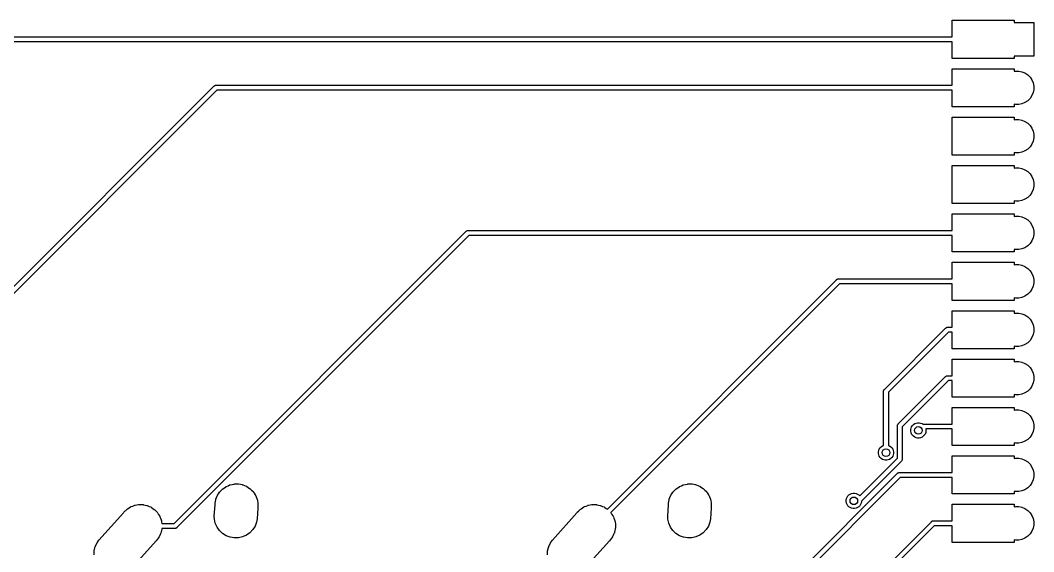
# Model space of a CAD drawing. Extents: x -26.1 to -7.5, y -7.6 to -2.2.
# Drawn here: x -23.942 to -21.846, y -3.366 to -2.268 of the extents above; entities that cross this region are included whole.
import ezdxf

# ---------------------------------------------------------------- set-up
doc = ezdxf.new("R2010")
doc.units = 0
doc.header["$MEASUREMENT"] = 0
doc.layers.add('BLACK', color=7, linetype='CONTINUOUS')

msp = doc.modelspace()

# ---------------------------------------------------------------- linework, layer by layer
at = {"layer": 'BLACK', "linetype": 'CONTINUOUS'}
for p, q in [((-22.015, -2.302), (-22.015, -2.26763)), ((-22.015, -2.26763), (-21.887, -2.26763)), ((-21.887, -2.26763), (-21.887, -2.2725)), ((-21.887, -2.2725), (-21.8465, -2.2725)), ((-21.8465, -2.2725), (-21.8465, -2.3415)), ((-24.1877, -2.302), (-22.015, -2.302)), ((-22.015, -2.312), (-24.1858, -2.312)), ((-22.015, -2.34637), (-22.015, -2.312)), ((-21.887, -2.34637), (-22.015, -2.34637)), ((-21.8465, -2.3415), (-21.887, -2.3415)), ((-21.887, -2.3415), (-21.887, -2.34637)), ((-22.015, -2.402), (-22.015, -2.36763)), ((-22.015, -2.36763), (-21.887, -2.36763)), ((-21.887, -2.36763), (-21.887, -2.37302)), ((-21.887, -2.37302), (-21.8844, -2.3725)), ((-21.8844, -2.3725), (-21.8776, -2.3725)), ((-21.8776, -2.3725), (-21.8709, -2.37383)), ((-21.8709, -2.37383), (-21.8647, -2.37643)), ((-21.8647, -2.37643), (-21.859, -2.3802)), ((-21.859, -2.3802), (-21.8542, -2.38501)), ((-21.8542, -2.38501), (-21.8504, -2.39066)), ((-24.4157, -3.27776), (-23.5416, -2.40364)), ((-23.5416, -2.40364), (-23.5415, -2.40345)), ((-23.5415, -2.40345), (-23.5407, -2.40282)), ((-23.5407, -2.40282), (-23.5398, -2.40236)), ((-23.5398, -2.40236), (-23.5389, -2.40207)), ((-23.5389, -2.40207), (-23.5382, -2.402)), ((-23.5382, -2.402), (-23.5379, -2.40198)), ((-23.5379, -2.40198), (-23.5377, -2.402)), ((-23.5377, -2.402), (-22.015, -2.402)), ((-21.8504, -2.39066), (-21.8478, -2.39694)), ((-21.8478, -2.39694), (-21.8465, -2.4036)), ((-21.8465, -2.4036), (-21.8465, -2.4104)), ((-23.5358, -2.412), (-24.4087, -3.28483)), ((-22.015, -2.412), (-23.5358, -2.412)), ((-22.015, -2.44637), (-22.015, -2.412)), ((-21.8542, -2.42899), (-21.859, -2.4338)), ((-21.8504, -2.42334), (-21.8542, -2.42899)), ((-21.8478, -2.41706), (-21.8504, -2.42334)), ((-21.8465, -2.4104), (-21.8478, -2.41706)), ((-21.887, -2.44637), (-22.015, -2.44637)), ((-21.8844, -2.4415), (-21.887, -2.44098)), ((-21.887, -2.44098), (-21.887, -2.44637)), ((-21.8776, -2.4415), (-21.8844, -2.4415)), ((-21.8709, -2.44017), (-21.8776, -2.4415)), ((-21.8647, -2.43757), (-21.8709, -2.44017)), ((-21.859, -2.4338), (-21.8647, -2.43757)), ((-22.015, -2.54637), (-22.015, -2.46763)), ((-22.015, -2.46763), (-21.887, -2.46763)), ((-21.887, -2.46763), (-21.887, -2.47302)), ((-21.887, -2.47302), (-21.8844, -2.4725)), ((-21.8844, -2.4725), (-21.8776, -2.4725)), ((-21.8776, -2.4725), (-21.8709, -2.47383)), ((-21.8709, -2.47383), (-21.8647, -2.47643)), ((-21.8647, -2.47643), (-21.859, -2.4802)), ((-21.859, -2.4802), (-21.8542, -2.48501)), ((-21.8542, -2.48501), (-21.8504, -2.49066)), ((-21.8504, -2.49066), (-21.8478, -2.49694)), ((-21.8478, -2.49694), (-21.8465, -2.5036)), ((-21.8465, -2.5104), (-21.8478, -2.51706)), ((-21.8465, -2.5036), (-21.8465, -2.5104)), ((-21.859, -2.5338), (-21.8647, -2.53757)), ((-21.8542, -2.52899), (-21.859, -2.5338)), ((-21.8504, -2.52334), (-21.8542, -2.52899)), ((-21.8478, -2.51706), (-21.8504, -2.52334)), ((-21.887, -2.54637), (-22.015, -2.54637)), ((-21.8844, -2.5415), (-21.887, -2.54098)), ((-21.887, -2.54098), (-21.887, -2.54637)), ((-21.8776, -2.5415), (-21.8844, -2.5415)), ((-21.8709, -2.54017), (-21.8776, -2.5415)), ((-21.8647, -2.53757), (-21.8709, -2.54017)), ((-22.015, -2.64637), (-22.015, -2.56763)), ((-22.015, -2.56763), (-21.887, -2.56763)), ((-21.887, -2.56763), (-21.887, -2.57302)), ((-21.887, -2.57302), (-21.8844, -2.5725)), ((-21.8844, -2.5725), (-21.8776, -2.5725)), ((-21.8776, -2.5725), (-21.8709, -2.57383)), ((-21.8709, -2.57383), (-21.8647, -2.57643)), ((-21.8647, -2.57643), (-21.859, -2.5802)), ((-21.859, -2.5802), (-21.8542, -2.58501)), ((-21.8542, -2.58501), (-21.8504, -2.59066)), ((-21.8504, -2.59066), (-21.8478, -2.59694)), ((-21.8478, -2.59694), (-21.8465, -2.6036)), ((-21.8478, -2.61706), (-21.8504, -2.62334)), ((-21.8465, -2.6104), (-21.8478, -2.61706)), ((-21.8465, -2.6036), (-21.8465, -2.6104)), ((-21.8709, -2.64017), (-21.8776, -2.6415)), ((-21.8647, -2.63757), (-21.8709, -2.64017)), ((-21.859, -2.6338), (-21.8647, -2.63757)), ((-21.8542, -2.62899), (-21.859, -2.6338)), ((-21.8504, -2.62334), (-21.8542, -2.62899)), ((-21.887, -2.64637), (-22.015, -2.64637)), ((-21.8844, -2.6415), (-21.887, -2.64098)), ((-21.887, -2.64098), (-21.887, -2.64637)), ((-21.8776, -2.6415), (-21.8844, -2.6415)), ((-22.015, -2.702), (-22.015, -2.66763)), ((-22.015, -2.66763), (-21.887, -2.66763)), ((-21.887, -2.66763), (-21.887, -2.67302)), ((-21.887, -2.67302), (-21.8844, -2.6725)), ((-21.8844, -2.6725), (-21.8776, -2.6725)), ((-21.8776, -2.6725), (-21.8709, -2.67383)), ((-21.8709, -2.67383), (-21.8647, -2.67643)), ((-21.8647, -2.67643), (-21.859, -2.6802)), ((-21.859, -2.6802), (-21.8542, -2.68501)), ((-23.0202, -2.70345), (-23.0194, -2.70282)), ((-23.0194, -2.70282), (-23.0185, -2.70236)), ((-23.0185, -2.70236), (-23.0176, -2.70207)), ((-23.0176, -2.70207), (-23.0169, -2.702)), ((-23.0169, -2.702), (-23.0166, -2.70198)), ((-23.0169, -2.702), (-23.0169, -2.702)), ((-23.0166, -2.70198), (-23.0164, -2.702)), ((-23.0164, -2.702), (-22.015, -2.702)), ((-21.8542, -2.68501), (-21.8504, -2.69066)), ((-21.8504, -2.69066), (-21.8478, -2.69694)), ((-21.8478, -2.69694), (-21.8465, -2.7036)), ((-23.6242, -3.30752), (-23.0203, -2.70364)), ((-23.0145, -2.712), (-23.6184, -3.31588)), ((-23.0203, -2.70364), (-23.0202, -2.70345)), ((-22.015, -2.712), (-23.0145, -2.712)), ((-22.015, -2.74637), (-22.015, -2.712)), ((-21.8504, -2.72334), (-21.8542, -2.72899)), ((-21.8478, -2.71706), (-21.8504, -2.72334)), ((-21.8465, -2.7104), (-21.8478, -2.71706)), ((-21.8465, -2.7036), (-21.8465, -2.7104)), ((-21.8844, -2.7415), (-21.887, -2.74098)), ((-21.887, -2.74098), (-21.887, -2.74637)), ((-21.8776, -2.7415), (-21.8844, -2.7415)), ((-21.8709, -2.74017), (-21.8776, -2.7415)), ((-21.8647, -2.73757), (-21.8709, -2.74017)), ((-21.859, -2.7338), (-21.8647, -2.73757)), ((-21.8542, -2.72899), (-21.859, -2.7338)), ((-21.887, -2.74637), (-22.015, -2.74637)), ((-22.015, -2.802), (-22.015, -2.76763)), ((-22.015, -2.76763), (-21.887, -2.76763)), ((-21.887, -2.76763), (-21.887, -2.77302)), ((-21.887, -2.77302), (-21.8844, -2.7725)), ((-21.8844, -2.7725), (-21.8776, -2.7725)), ((-21.8776, -2.7725), (-21.8709, -2.77383)), ((-21.8709, -2.77383), (-21.8647, -2.77643)), ((-21.8647, -2.77643), (-21.859, -2.7802)), ((-21.859, -2.7802), (-21.8542, -2.78501)), ((-21.8542, -2.78501), (-21.8504, -2.79066)), ((-22.7282, -3.27776), (-22.2541, -2.80364)), ((-22.2541, -2.80364), (-22.254, -2.80345)), ((-22.254, -2.80345), (-22.2532, -2.80282)), ((-22.2532, -2.80282), (-22.2523, -2.80236)), ((-22.2523, -2.80236), (-22.2514, -2.80207)), ((-22.2514, -2.80207), (-22.2507, -2.802)), ((-22.2507, -2.802), (-22.2504, -2.80198)), ((-22.2504, -2.80198), (-22.2502, -2.802)), ((-22.2502, -2.802), (-22.015, -2.802)), ((-21.8504, -2.79066), (-21.8478, -2.79694)), ((-21.8478, -2.79694), (-21.8465, -2.8036)), ((-21.8465, -2.8036), (-21.8465, -2.8104)), ((-22.2483, -2.812), (-22.7212, -3.28483)), ((-22.015, -2.812), (-22.2483, -2.812)), ((-22.015, -2.84637), (-22.015, -2.812)), ((-21.8542, -2.82899), (-21.859, -2.8338)), ((-21.8504, -2.82334), (-21.8542, -2.82899)), ((-21.8478, -2.81706), (-21.8504, -2.82334)), ((-21.8465, -2.8104), (-21.8478, -2.81706)), ((-21.887, -2.84637), (-22.015, -2.84637)), ((-21.8844, -2.8415), (-21.887, -2.84098)), ((-21.887, -2.84098), (-21.887, -2.84637)), ((-21.8776, -2.8415), (-21.8844, -2.8415)), ((-21.8709, -2.84017), (-21.8776, -2.8415)), ((-21.8647, -2.83757), (-21.8709, -2.84017)), ((-21.859, -2.8338), (-21.8647, -2.83757)), ((-22.015, -2.902), (-22.015, -2.86763)), ((-22.015, -2.86763), (-21.887, -2.86763)), ((-21.887, -2.86763), (-21.887, -2.87302)), ((-21.887, -2.87302), (-21.8844, -2.8725)), ((-21.8844, -2.8725), (-21.8776, -2.8725)), ((-21.8776, -2.8725), (-21.8709, -2.87383)), ((-21.8709, -2.87383), (-21.8647, -2.87643)), ((-21.8647, -2.87643), (-21.859, -2.8802)), ((-21.859, -2.8802), (-21.8542, -2.88501)), ((-21.8542, -2.88501), (-21.8504, -2.89066)), ((-21.8504, -2.89066), (-21.8478, -2.89694)), ((-22.1554, -3.03031), (-22.0287, -2.90364)), ((-22.0229, -2.912), (-22.147, -3.03609)), ((-22.0287, -2.90364), (-22.0285, -2.90345)), ((-22.0285, -2.90345), (-22.0278, -2.90282)), ((-22.0278, -2.90282), (-22.0269, -2.90236)), ((-22.0269, -2.90236), (-22.026, -2.90207)), ((-22.026, -2.90207), (-22.0252, -2.902)), ((-22.0252, -2.902), (-22.025, -2.90198)), ((-22.025, -2.90198), (-22.0247, -2.902)), ((-22.0247, -2.902), (-22.015, -2.902)), ((-22.015, -2.912), (-22.0229, -2.912)), ((-22.015, -2.94637), (-22.015, -2.912)), ((-21.8478, -2.89694), (-21.8465, -2.9036)), ((-21.8465, -2.9104), (-21.8478, -2.91706)), ((-21.8465, -2.9036), (-21.8465, -2.9104)), ((-21.859, -2.9338), (-21.8647, -2.93757)), ((-21.8542, -2.92899), (-21.859, -2.9338)), ((-21.8504, -2.92334), (-21.8542, -2.92899)), ((-21.8478, -2.91706), (-21.8504, -2.92334)), ((-21.887, -2.94637), (-22.015, -2.94637)), ((-21.8844, -2.9415), (-21.887, -2.94098)), ((-21.887, -2.94098), (-21.887, -2.94637)), ((-21.8776, -2.9415), (-21.8844, -2.9415)), ((-21.8709, -2.94017), (-21.8776, -2.9415)), ((-21.8647, -2.93757), (-21.8709, -2.94017)), ((-22.015, -3.002), (-22.015, -2.96763)), ((-22.015, -2.96763), (-21.887, -2.96763)), ((-21.887, -2.96763), (-21.887, -2.97302)), ((-21.887, -2.97302), (-21.8844, -2.9725)), ((-21.8844, -2.9725), (-21.8776, -2.9725)), ((-21.8776, -2.9725), (-21.8709, -2.97383)), ((-21.8709, -2.97383), (-21.8647, -2.97643)), ((-21.8647, -2.97643), (-21.859, -2.9802)), ((-21.859, -2.9802), (-21.8542, -2.98501)), ((-21.8542, -2.98501), (-21.8504, -2.99066)), ((-21.8504, -2.99066), (-21.8478, -2.99694)), ((-22.1267, -3.10169), (-22.0287, -3.00364)), ((-22.0229, -3.012), (-22.1184, -3.10747)), ((-22.0287, -3.00364), (-22.0285, -3.00345)), ((-22.0285, -3.00345), (-22.0278, -3.00282)), ((-22.0278, -3.00282), (-22.0269, -3.00236)), ((-22.0269, -3.00236), (-22.026, -3.00207)), ((-22.026, -3.00207), (-22.0252, -3.002)), ((-22.0252, -3.002), (-22.025, -3.00198)), ((-22.025, -3.00198), (-22.0247, -3.002)), ((-22.0247, -3.002), (-22.015, -3.002)), ((-22.015, -3.012), (-22.0229, -3.012)), ((-22.015, -3.04637), (-22.015, -3.012)), ((-21.8478, -3.01706), (-21.8504, -3.02334)), ((-21.8478, -2.99694), (-21.8465, -3.0036)), ((-21.8465, -3.0104), (-21.8478, -3.01706)), ((-21.8465, -3.0036), (-21.8465, -3.0104)), ((-22.157, -3.03402), (-22.1569, -3.03304)), ((-22.157, -3.03427), (-22.157, -3.03402)), ((-22.157, -3.14603), (-22.157, -3.03427)), ((-22.1569, -3.03304), (-22.1566, -3.0321)), ((-22.1566, -3.0321), (-22.1562, -3.03123)), ((-22.1566, -3.0321), (-22.1566, -3.0321)), ((-22.1562, -3.03123), (-22.1556, -3.03047)), ((-22.1556, -3.03047), (-22.1554, -3.03031)), ((-22.147, -3.03609), (-22.147, -3.14603)), ((-21.8647, -3.03757), (-21.8709, -3.04017)), ((-21.859, -3.0338), (-21.8647, -3.03757)), ((-21.8542, -3.02899), (-21.859, -3.0338)), ((-21.8504, -3.02334), (-21.8542, -3.02899)), ((-21.887, -3.04637), (-22.015, -3.04637)), ((-21.8844, -3.0415), (-21.887, -3.04098)), ((-21.887, -3.04098), (-21.887, -3.04637)), ((-21.8776, -3.0415), (-21.8844, -3.0415)), ((-21.8709, -3.04017), (-21.8776, -3.0415)), ((-22.015, -3.102), (-22.015, -3.06763)), ((-22.015, -3.06763), (-21.887, -3.06763)), ((-21.887, -3.06763), (-21.887, -3.07302)), ((-21.887, -3.07302), (-21.8844, -3.0725)), ((-21.8844, -3.0725), (-21.8776, -3.0725)), ((-21.8776, -3.0725), (-21.8709, -3.07383)), ((-21.8709, -3.07383), (-21.8647, -3.07643)), ((-21.8647, -3.07643), (-21.859, -3.0802)), ((-21.859, -3.0802), (-21.8542, -3.08501)), ((-22.095, -3.10277), (-22.0925, -3.10104)), ((-22.0925, -3.10104), (-22.0896, -3.09986)), ((-22.0896, -3.09986), (-22.0866, -3.09925)), ((-22.0866, -3.09925), (-22.0834, -3.09925)), ((-22.0834, -3.09925), (-22.0804, -3.09986)), ((-22.0804, -3.09986), (-22.0775, -3.10104)), ((-22.0775, -3.10104), (-22.0761, -3.102)), ((-21.8542, -3.08501), (-21.8504, -3.09066)), ((-21.8504, -3.09066), (-21.8478, -3.09694)), ((-21.8478, -3.09694), (-21.8465, -3.1036)), ((-22.1284, -3.1054), (-22.1283, -3.10442)), ((-22.1284, -3.10565), (-22.1284, -3.1054)), ((-22.1284, -3.17267), (-22.1284, -3.10565)), ((-22.1283, -3.10442), (-22.128, -3.10348)), ((-22.128, -3.10348), (-22.1277, -3.10282)), ((-22.1277, -3.10282), (-22.1276, -3.10261)), ((-22.1276, -3.10261), (-22.1269, -3.10185)), ((-22.1269, -3.10185), (-22.1267, -3.10169)), ((-22.1184, -3.10747), (-22.1184, -3.17449)), ((-22.1007, -3.11345), (-22.1001, -3.11041)), ((-22.1007, -3.11655), (-22.1007, -3.11345)), ((-22.1001, -3.11959), (-22.1007, -3.11655)), ((-22.1001, -3.11041), (-22.099, -3.10754)), ((-22.099, -3.12246), (-22.1001, -3.11959)), ((-22.099, -3.10754), (-22.0972, -3.10496)), ((-22.0972, -3.12504), (-22.099, -3.12246)), ((-22.0972, -3.10496), (-22.095, -3.10277)), ((-22.0761, -3.102), (-22.015, -3.102)), ((-22.071, -3.12246), (-22.0728, -3.12504)), ((-22.0699, -3.11959), (-22.071, -3.12246)), ((-22.0693, -3.11655), (-22.0699, -3.11959)), ((-22.015, -3.112), (-22.0695, -3.112)), ((-22.0695, -3.112), (-22.0693, -3.11345)), ((-22.0693, -3.11345), (-22.0693, -3.11655)), ((-22.015, -3.14637), (-22.015, -3.112)), ((-21.8478, -3.11706), (-21.8504, -3.12334)), ((-21.8465, -3.1104), (-21.8478, -3.11706)), ((-21.8465, -3.1036), (-21.8465, -3.1104)), ((-22.095, -3.12723), (-22.0972, -3.12504)), ((-22.0925, -3.12896), (-22.095, -3.12723)), ((-22.0896, -3.13014), (-22.0925, -3.12896)), ((-22.0866, -3.13075), (-22.0896, -3.13014)), ((-22.0834, -3.13075), (-22.0866, -3.13075)), ((-22.0804, -3.13014), (-22.0834, -3.13075)), ((-22.0775, -3.12896), (-22.0804, -3.13014)), ((-22.075, -3.12723), (-22.0775, -3.12896)), ((-22.0728, -3.12504), (-22.075, -3.12723)), ((-21.8844, -3.1415), (-21.887, -3.14098)), ((-21.887, -3.14098), (-21.887, -3.14637)), ((-21.8776, -3.1415), (-21.8844, -3.1415)), ((-21.8709, -3.14017), (-21.8776, -3.1415)), ((-21.8647, -3.13757), (-21.8709, -3.14017)), ((-21.859, -3.1338), (-21.8647, -3.13757)), ((-21.8542, -3.12899), (-21.859, -3.1338)), ((-21.8504, -3.12334), (-21.8542, -3.12899)), ((-22.1677, -3.15945), (-22.1671, -3.15641)), ((-22.1677, -3.16255), (-22.1677, -3.15945)), ((-22.1671, -3.16559), (-22.1677, -3.16255)), ((-22.1671, -3.15641), (-22.166, -3.15354)), ((-22.166, -3.15354), (-22.1642, -3.15096)), ((-22.1642, -3.15096), (-22.162, -3.14877)), ((-22.162, -3.14877), (-22.1595, -3.14704)), ((-22.1595, -3.14704), (-22.157, -3.14603)), ((-22.147, -3.14603), (-22.1445, -3.14704)), ((-22.1445, -3.14704), (-22.142, -3.14877)), ((-22.142, -3.14877), (-22.1398, -3.15096)), ((-22.1398, -3.15096), (-22.138, -3.15354)), ((-22.138, -3.15354), (-22.1369, -3.15641)), ((-22.1369, -3.15641), (-22.1363, -3.15945)), ((-22.1363, -3.16255), (-22.1369, -3.16559)), ((-22.1363, -3.15945), (-22.1363, -3.16255)), ((-21.887, -3.14637), (-22.015, -3.14637)), ((-22.2062, -3.25051), (-22.1284, -3.17267)), ((-22.12, -3.17845), (-22.2027, -3.26115)), ((-22.166, -3.16846), (-22.1671, -3.16559)), ((-22.1642, -3.17104), (-22.166, -3.16846)), ((-22.162, -3.17323), (-22.1642, -3.17104)), ((-22.1595, -3.17496), (-22.162, -3.17323)), ((-22.1566, -3.17614), (-22.1595, -3.17496)), ((-22.1536, -3.17675), (-22.1566, -3.17614)), ((-22.1504, -3.17675), (-22.1536, -3.17675)), ((-22.1474, -3.17614), (-22.1504, -3.17675)), ((-22.1445, -3.17496), (-22.1474, -3.17614)), ((-22.142, -3.17323), (-22.1445, -3.17496)), ((-22.1398, -3.17104), (-22.142, -3.17323)), ((-22.138, -3.16846), (-22.1398, -3.17104)), ((-22.1369, -3.16559), (-22.138, -3.16846)), ((-22.1198, -3.17829), (-22.12, -3.17845)), ((-22.1192, -3.17753), (-22.1198, -3.17829)), ((-22.1187, -3.17666), (-22.1192, -3.17753)), ((-22.1185, -3.17572), (-22.1187, -3.17666)), ((-22.1184, -3.17498), (-22.1185, -3.17572)), ((-22.1184, -3.17449), (-22.1184, -3.17474)), ((-22.1184, -3.17474), (-22.1184, -3.17498)), ((-22.015, -3.202), (-22.015, -3.16763)), ((-22.015, -3.16763), (-21.887, -3.16763)), ((-21.887, -3.16763), (-21.887, -3.17302)), ((-21.887, -3.17302), (-21.8844, -3.1725)), ((-21.8844, -3.1725), (-21.8776, -3.1725)), ((-21.8776, -3.1725), (-21.8709, -3.17383)), ((-21.8709, -3.17383), (-21.8647, -3.17643)), ((-21.8647, -3.17643), (-21.859, -3.1802)), ((-21.859, -3.1802), (-21.8542, -3.18501)), ((-21.8542, -3.18501), (-21.8504, -3.19066)), ((-22.4809, -3.55637), (-22.1282, -3.20364)), ((-22.1282, -3.20364), (-22.128, -3.20345)), ((-22.128, -3.20345), (-22.1273, -3.20282)), ((-22.1273, -3.20282), (-22.1264, -3.20236)), ((-22.1264, -3.20236), (-22.1254, -3.20207)), ((-22.1254, -3.20207), (-22.1245, -3.20198)), ((-22.1245, -3.20198), (-22.1242, -3.202)), ((-22.1242, -3.202), (-22.015, -3.202)), ((-21.8504, -3.19066), (-21.8478, -3.19694)), ((-21.8478, -3.19694), (-21.8465, -3.2036)), ((-21.8465, -3.2036), (-21.8465, -3.2104)), ((-23.5079, -3.22741), (-23.5043, -3.22669)), ((-23.5043, -3.22669), (-23.5007, -3.22586)), ((-23.5007, -3.22586), (-23.5, -3.22584)), ((-23.5, -3.22584), (-23.4994, -3.22571)), ((-23.4994, -3.22571), (-23.4956, -3.22571)), ((-23.4956, -3.22571), (-23.4919, -3.2256)), ((-23.4919, -3.2256), (-23.4913, -3.22571)), ((-23.4913, -3.22571), (-23.4906, -3.22571)), ((-23.4906, -3.22571), (-23.487, -3.22643)), ((-23.487, -3.22643), (-23.4833, -3.22705)), ((-23.4833, -3.22705), (-23.4827, -3.22728)), ((-23.4827, -3.22728), (-23.4821, -3.22741)), ((-22.5704, -3.22741), (-22.5668, -3.22669)), ((-22.5668, -3.22669), (-22.5632, -3.22586)), ((-22.5632, -3.22586), (-22.5625, -3.22584)), ((-22.5625, -3.22584), (-22.5619, -3.22571)), ((-22.5619, -3.22571), (-22.5581, -3.22571)), ((-22.5581, -3.22571), (-22.5544, -3.2256)), ((-22.5544, -3.2256), (-22.5538, -3.22571)), ((-22.5538, -3.22571), (-22.5531, -3.22571)), ((-22.5531, -3.22571), (-22.5495, -3.22643)), ((-22.5495, -3.22643), (-22.5458, -3.22705)), ((-22.5458, -3.22705), (-22.5452, -3.22728)), ((-22.5452, -3.22728), (-22.5446, -3.22741)), ((-22.1224, -3.212), (-22.4751, -3.56474)), ((-22.015, -3.212), (-22.1224, -3.212)), ((-22.015, -3.24637), (-22.015, -3.212)), ((-21.8504, -3.22334), (-21.8542, -3.22899)), ((-21.8478, -3.21706), (-21.8504, -3.22334)), ((-21.8465, -3.2104), (-21.8478, -3.21706)), ((-23.5343, -3.24902), (-23.5322, -3.24593)), ((-23.5322, -3.24593), (-23.5302, -3.24279)), ((-23.5302, -3.24279), (-23.5298, -3.24231)), ((-23.5298, -3.24231), (-23.5294, -3.24177)), ((-23.5294, -3.24177), (-23.5268, -3.23914)), ((-23.5268, -3.23914), (-23.5242, -3.23644)), ((-23.5242, -3.23644), (-23.5237, -3.23606)), ((-23.5237, -3.23606), (-23.5232, -3.2356)), ((-23.5232, -3.2356), (-23.5201, -3.23353)), ((-23.5201, -3.23353), (-23.5171, -3.23138)), ((-23.5171, -3.23138), (-23.5165, -3.23111)), ((-23.5165, -3.23111), (-23.516, -3.23075)), ((-23.516, -3.23075), (-23.5125, -3.22933)), ((-23.5125, -3.22933), (-23.5092, -3.22781)), ((-23.5092, -3.22781), (-23.5085, -3.22766)), ((-23.5085, -3.22766), (-23.5079, -3.22741)), ((-23.4821, -3.22741), (-23.4786, -3.22883)), ((-23.4786, -3.22883), (-23.4752, -3.23015)), ((-23.4752, -3.23015), (-23.4746, -3.2305)), ((-23.4746, -3.2305), (-23.474, -3.23075)), ((-23.474, -3.23075), (-23.4709, -3.23281)), ((-23.4709, -3.23281), (-23.4678, -3.23478)), ((-23.4678, -3.23478), (-23.4673, -3.23523)), ((-23.4673, -3.23523), (-23.4668, -3.2356)), ((-23.4668, -3.2356), (-23.4641, -3.23822)), ((-23.4641, -3.23822), (-23.4614, -3.24077)), ((-23.4614, -3.24077), (-23.4611, -3.2413)), ((-23.4611, -3.2413), (-23.4606, -3.24177)), ((-23.4606, -3.24177), (-23.4585, -3.24485)), ((-23.4585, -3.24485), (-23.4564, -3.24788)), ((-23.4564, -3.24788), (-23.4561, -3.24848)), ((-22.5968, -3.24902), (-22.5947, -3.24593)), ((-22.5947, -3.24593), (-22.5927, -3.24279)), ((-22.5927, -3.24279), (-22.5923, -3.24231)), ((-22.5923, -3.24231), (-22.5919, -3.24177)), ((-22.5919, -3.24177), (-22.5893, -3.23914)), ((-22.5893, -3.23914), (-22.5867, -3.23644)), ((-22.5867, -3.23644), (-22.5862, -3.23606)), ((-22.5862, -3.23606), (-22.5857, -3.2356)), ((-22.5857, -3.2356), (-22.5826, -3.23353)), ((-22.5826, -3.23353), (-22.5796, -3.23138)), ((-22.5796, -3.23138), (-22.579, -3.23111)), ((-22.579, -3.23111), (-22.5785, -3.23075)), ((-22.5785, -3.23075), (-22.575, -3.22933)), ((-22.575, -3.22933), (-22.5717, -3.22781)), ((-22.5717, -3.22781), (-22.571, -3.22766)), ((-22.571, -3.22766), (-22.5704, -3.22741)), ((-22.5446, -3.22741), (-22.5411, -3.22883)), ((-22.5411, -3.22883), (-22.5377, -3.23015)), ((-22.5377, -3.23015), (-22.5371, -3.2305)), ((-22.5371, -3.2305), (-22.5365, -3.23075)), ((-22.5365, -3.23075), (-22.5334, -3.23281)), ((-22.5334, -3.23281), (-22.5303, -3.23478)), ((-22.5303, -3.23478), (-22.5298, -3.23523)), ((-22.5298, -3.23523), (-22.5293, -3.2356)), ((-22.5293, -3.2356), (-22.5266, -3.23822)), ((-22.5266, -3.23822), (-22.5239, -3.24077)), ((-22.5239, -3.24077), (-22.5236, -3.2413)), ((-22.5236, -3.2413), (-22.5231, -3.24177)), ((-22.5231, -3.24177), (-22.521, -3.24485)), ((-22.521, -3.24485), (-22.5189, -3.24788)), ((-22.5189, -3.24788), (-22.5186, -3.24848)), ((-22.2285, -3.2483), (-22.2259, -3.24657)), ((-22.2259, -3.24657), (-22.2231, -3.24539)), ((-22.2231, -3.24539), (-22.22, -3.24478)), ((-22.22, -3.24478), (-22.2169, -3.24478)), ((-22.2169, -3.24478), (-22.2139, -3.24539)), ((-22.2139, -3.24539), (-22.211, -3.24657)), ((-22.211, -3.24657), (-22.2084, -3.2483)), ((-21.887, -3.24637), (-22.015, -3.24637)), ((-21.8844, -3.2415), (-21.887, -3.24098)), ((-21.887, -3.24098), (-21.887, -3.24637)), ((-21.8776, -3.2415), (-21.8844, -3.2415)), ((-21.8709, -3.24017), (-21.8776, -3.2415)), ((-21.8647, -3.23757), (-21.8709, -3.24017)), ((-21.859, -3.2338), (-21.8647, -3.23757)), ((-21.8542, -3.22899), (-21.859, -3.2338)), ((-23.7045, -3.2694), (-23.7011, -3.26889)), ((-23.7011, -3.26889), (-23.6978, -3.26823)), ((-23.6978, -3.26823), (-23.6968, -3.26823)), ((-23.6968, -3.26823), (-23.6958, -3.26808)), ((-23.6958, -3.26808), (-23.6924, -3.26823)), ((-23.6924, -3.26823), (-23.6891, -3.26823)), ((-23.6891, -3.26823), (-23.6881, -3.26842)), ((-23.6881, -3.26842), (-23.6871, -3.26846)), ((-23.6871, -3.26846), (-23.6838, -3.26927)), ((-23.5409, -3.29196), (-23.5393, -3.26848)), ((-23.5393, -3.26564), (-23.5386, -3.26199)), ((-23.5393, -3.26848), (-23.5393, -3.26564)), ((-23.5386, -3.26199), (-23.5379, -3.25833)), ((-23.5379, -3.25833), (-23.5377, -3.25772)), ((-23.5377, -3.25772), (-23.5376, -3.25708)), ((-23.5376, -3.25708), (-23.5362, -3.25365)), ((-23.5362, -3.25365), (-23.5348, -3.25018)), ((-23.5348, -3.25018), (-23.5345, -3.24963)), ((-23.5345, -3.24963), (-23.5343, -3.24902)), ((-23.4561, -3.24848), (-23.4557, -3.24902)), ((-23.4557, -3.24902), (-23.4543, -3.25245)), ((-23.4543, -3.25245), (-23.4528, -3.25584)), ((-23.4528, -3.25584), (-23.4527, -3.25648)), ((-23.4527, -3.25648), (-23.4524, -3.25708)), ((-23.4524, -3.25708), (-23.4517, -3.26072)), ((-23.4517, -3.26072), (-23.4509, -3.26434)), ((-23.4509, -3.26434), (-23.4508, -3.265)), ((-23.4508, -3.265), (-23.4507, -3.26564)), ((-23.4507, -3.26564), (-23.4507, -3.26935)), ((-22.767, -3.2694), (-22.7636, -3.26889)), ((-22.7636, -3.26889), (-22.7603, -3.26823)), ((-22.7603, -3.26823), (-22.7593, -3.26823)), ((-22.7593, -3.26823), (-22.7583, -3.26808)), ((-22.7583, -3.26808), (-22.7549, -3.26823)), ((-22.7549, -3.26823), (-22.7516, -3.26823)), ((-22.7516, -3.26823), (-22.7506, -3.26842)), ((-22.7506, -3.26842), (-22.7496, -3.26846)), ((-22.7496, -3.26846), (-22.7463, -3.26927)), ((-22.6034, -3.29196), (-22.6018, -3.26848)), ((-22.6018, -3.26564), (-22.6011, -3.26199)), ((-22.6018, -3.26848), (-22.6018, -3.26564)), ((-22.6011, -3.26199), (-22.6004, -3.25833)), ((-22.6004, -3.25833), (-22.6002, -3.25772)), ((-22.6002, -3.25772), (-22.6001, -3.25708)), ((-22.6001, -3.25708), (-22.5987, -3.25365)), ((-22.5987, -3.25365), (-22.5973, -3.25018)), ((-22.5973, -3.25018), (-22.597, -3.24963)), ((-22.597, -3.24963), (-22.5968, -3.24902)), ((-22.5186, -3.24848), (-22.5182, -3.24902)), ((-22.5182, -3.24902), (-22.5168, -3.25245)), ((-22.5168, -3.25245), (-22.5153, -3.25584)), ((-22.5153, -3.25584), (-22.5152, -3.25648)), ((-22.5152, -3.25648), (-22.5149, -3.25708)), ((-22.5149, -3.25708), (-22.5142, -3.26072)), ((-22.5142, -3.26072), (-22.5134, -3.26434)), ((-22.5134, -3.26434), (-22.5133, -3.265)), ((-22.5133, -3.265), (-22.5132, -3.26564)), ((-22.5132, -3.26564), (-22.5132, -3.26935)), ((-22.2342, -3.25898), (-22.2336, -3.25594)), ((-22.2342, -3.26208), (-22.2342, -3.25898)), ((-22.2336, -3.26512), (-22.2342, -3.26208)), ((-22.2336, -3.25594), (-22.2324, -3.25307)), ((-22.2324, -3.26799), (-22.2336, -3.26512)), ((-22.2324, -3.25307), (-22.2307, -3.25049)), ((-22.2307, -3.27057), (-22.2324, -3.26799)), ((-22.2307, -3.25049), (-22.2285, -3.2483)), ((-22.2084, -3.2483), (-22.2062, -3.25049)), ((-22.2062, -3.25049), (-22.2062, -3.25051)), ((-22.2045, -3.26799), (-22.2062, -3.27057)), ((-22.2033, -3.26512), (-22.2045, -3.26799)), ((-22.2027, -3.26208), (-22.2033, -3.26512)), ((-22.2027, -3.26115), (-22.2027, -3.26208)), ((-22.015, -3.302), (-22.015, -3.26763)), ((-22.015, -3.26763), (-21.887, -3.26763)), ((-21.887, -3.26763), (-21.887, -3.27302)), ((-23.7794, -3.34204), (-23.7285, -3.28529)), ((-23.7285, -3.28529), (-23.7278, -3.28429)), ((-23.7278, -3.28429), (-23.7256, -3.28205)), ((-23.7256, -3.28205), (-23.7249, -3.28132)), ((-23.7249, -3.28132), (-23.7241, -3.28051)), ((-23.7241, -3.28051), (-23.7217, -3.27812)), ((-23.7217, -3.27812), (-23.7208, -3.27757)), ((-23.7208, -3.27757), (-23.7201, -3.27691)), ((-23.7201, -3.27691), (-23.7172, -3.27515)), ((-23.7172, -3.27515), (-23.7144, -3.27327)), ((-23.7144, -3.27327), (-23.7135, -3.27289)), ((-23.7135, -3.27289), (-23.7127, -3.27238)), ((-23.7127, -3.27238), (-23.7095, -3.27123)), ((-23.7095, -3.27123), (-23.7063, -3.26993)), ((-23.7063, -3.26993), (-23.7054, -3.26974)), ((-23.7054, -3.26974), (-23.7045, -3.2694)), ((-23.6838, -3.26927), (-23.6805, -3.26993)), ((-23.6805, -3.26993), (-23.6796, -3.27031)), ((-23.6796, -3.27031), (-23.6786, -3.27054)), ((-23.6786, -3.27054), (-23.6756, -3.27197)), ((-23.6756, -3.27197), (-23.6724, -3.27327)), ((-23.6724, -3.27327), (-23.6716, -3.27382)), ((-23.6716, -3.27382), (-23.6707, -3.27423)), ((-23.6707, -3.27423), (-23.668, -3.27624)), ((-23.668, -3.27624), (-23.6652, -3.27812)), ((-23.6652, -3.27812), (-23.6645, -3.27881)), ((-23.6645, -3.27881), (-23.6637, -3.27939)), ((-23.6637, -3.27939), (-23.6614, -3.28189)), ((-23.6614, -3.28189), (-23.659, -3.28429)), ((-23.659, -3.28429), (-23.6585, -3.2851)), ((-23.6585, -3.2851), (-23.6578, -3.28583)), ((-23.6578, -3.28583), (-23.6561, -3.28873)), ((-23.6561, -3.28873), (-23.6542, -3.29154)), ((-23.451, -3.27587), (-23.4525, -3.29805)), ((-23.4507, -3.27436), (-23.451, -3.27587)), ((-23.4507, -3.26935), (-23.4507, -3.27088)), ((-23.4507, -3.27088), (-23.4507, -3.27153)), ((-23.4507, -3.27153), (-23.4507, -3.27436)), ((-22.8419, -3.34204), (-22.791, -3.28529)), ((-22.791, -3.28529), (-22.7903, -3.28429)), ((-22.7903, -3.28429), (-22.7881, -3.28205)), ((-22.7881, -3.28205), (-22.7874, -3.28132)), ((-22.7874, -3.28132), (-22.7866, -3.28051)), ((-22.7866, -3.28051), (-22.7842, -3.27812)), ((-22.7842, -3.27812), (-22.7833, -3.27757)), ((-22.7833, -3.27757), (-22.7826, -3.27691)), ((-22.7826, -3.27691), (-22.7797, -3.27515)), ((-22.7797, -3.27515), (-22.7769, -3.27327)), ((-22.7769, -3.27327), (-22.776, -3.27289)), ((-22.776, -3.27289), (-22.7752, -3.27238)), ((-22.7752, -3.27238), (-22.772, -3.27123)), ((-22.772, -3.27123), (-22.7688, -3.26993)), ((-22.7688, -3.26993), (-22.7679, -3.26974)), ((-22.7679, -3.26974), (-22.767, -3.2694)), ((-22.7463, -3.26927), (-22.743, -3.26993)), ((-22.743, -3.26993), (-22.7421, -3.27031)), ((-22.7421, -3.27031), (-22.7411, -3.27054)), ((-22.7411, -3.27054), (-22.7381, -3.27197)), ((-22.7381, -3.27197), (-22.7349, -3.27327)), ((-22.7349, -3.27327), (-22.7341, -3.27382)), ((-22.7341, -3.27382), (-22.7332, -3.27423)), ((-22.7332, -3.27423), (-22.7305, -3.27624)), ((-22.7305, -3.27624), (-22.7282, -3.27776)), ((-22.7212, -3.28483), (-22.721, -3.2851)), ((-22.721, -3.2851), (-22.7203, -3.28583)), ((-22.7203, -3.28583), (-22.7186, -3.28873)), ((-22.7186, -3.28873), (-22.7167, -3.29154)), ((-22.5135, -3.27587), (-22.515, -3.29805)), ((-22.5132, -3.27436), (-22.5135, -3.27587)), ((-22.5132, -3.26935), (-22.5132, -3.27088)), ((-22.5132, -3.27088), (-22.5132, -3.27153)), ((-22.5132, -3.27153), (-22.5132, -3.27436)), ((-22.2285, -3.27276), (-22.2307, -3.27057)), ((-22.2259, -3.27449), (-22.2285, -3.27276)), ((-22.2231, -3.27567), (-22.2259, -3.27449)), ((-22.22, -3.27628), (-22.2231, -3.27567)), ((-22.2169, -3.27628), (-22.22, -3.27628)), ((-22.2139, -3.27567), (-22.2169, -3.27628)), ((-22.211, -3.27449), (-22.2139, -3.27567)), ((-22.2084, -3.27276), (-22.211, -3.27449)), ((-22.2062, -3.27057), (-22.2084, -3.27276)), ((-21.887, -3.27302), (-21.8844, -3.2725)), ((-21.8844, -3.2725), (-21.8776, -3.2725)), ((-21.8776, -3.2725), (-21.8709, -3.27383)), ((-21.8709, -3.27383), (-21.8647, -3.27643)), ((-21.8647, -3.27643), (-21.859, -3.2802)), ((-21.859, -3.2802), (-21.8542, -3.28501)), ((-21.8542, -3.28501), (-21.8504, -3.29066)), ((-23.6542, -3.29154), (-23.6538, -3.29245)), ((-23.6538, -3.29245), (-23.6533, -3.29329)), ((-23.6533, -3.29329), (-23.6521, -3.29647)), ((-23.6521, -3.29647), (-23.6508, -3.2996)), ((-23.6508, -3.2996), (-23.6506, -3.30056)), ((-23.6506, -3.30056), (-23.6503, -3.30149)), ((-23.6503, -3.30149), (-23.6498, -3.30484)), ((-23.6498, -3.30484), (-23.6493, -3.30752)), ((-23.6493, -3.30752), (-23.6242, -3.30752)), ((-23.5407, -3.29849), (-23.5409, -3.29196)), ((-23.5388, -3.307), (-23.5407, -3.29849)), ((-23.5352, -3.31496), (-23.5388, -3.307)), ((-23.4536, -3.3045), (-23.4567, -3.31265)), ((-23.4525, -3.29805), (-23.4536, -3.3045)), ((-22.7167, -3.29154), (-22.7163, -3.29245)), ((-22.7163, -3.29245), (-22.7158, -3.29329)), ((-22.7158, -3.29329), (-22.7146, -3.29647)), ((-22.7146, -3.29647), (-22.7133, -3.2996)), ((-22.7133, -3.2996), (-22.7131, -3.30056)), ((-22.7131, -3.30056), (-22.7128, -3.30149)), ((-22.7128, -3.30149), (-22.7123, -3.30484)), ((-22.7123, -3.30484), (-22.7116, -3.30816)), ((-22.7116, -3.30816), (-22.7116, -3.30914)), ((-22.7116, -3.30914), (-22.7115, -3.31011)), ((-22.7115, -3.31011), (-22.7116, -3.3135)), ((-22.6032, -3.29849), (-22.6034, -3.29196)), ((-22.6013, -3.307), (-22.6032, -3.29849)), ((-22.5977, -3.31496), (-22.6013, -3.307)), ((-22.5161, -3.3045), (-22.5192, -3.31265)), ((-22.515, -3.29805), (-22.5161, -3.3045)), ((-22.2754, -3.52084), (-22.0582, -3.30364)), ((-22.0582, -3.30364), (-22.0581, -3.30345)), ((-22.0581, -3.30345), (-22.0573, -3.30282)), ((-22.0573, -3.30282), (-22.0565, -3.30236)), ((-22.0565, -3.30236), (-22.0555, -3.30207)), ((-22.0555, -3.30207), (-22.0548, -3.302)), ((-22.0548, -3.302), (-22.0545, -3.30198)), ((-22.0548, -3.302), (-22.0548, -3.302)), ((-22.0545, -3.30198), (-22.0543, -3.302)), ((-22.0543, -3.302), (-22.015, -3.302)), ((-21.8504, -3.29066), (-21.8478, -3.29694)), ((-21.8478, -3.29694), (-21.8465, -3.3036)), ((-21.8465, -3.3104), (-21.8478, -3.31706)), ((-21.8465, -3.3036), (-21.8465, -3.3104)), ((-23.6529, -3.33037), (-23.6542, -3.3335)), ((-23.6514, -3.3273), (-23.6529, -3.33037)), ((-23.6512, -3.32635), (-23.6514, -3.3273)), ((-23.6508, -3.32544), (-23.6512, -3.32635)), ((-23.6502, -3.32212), (-23.6508, -3.32544)), ((-23.6494, -3.31883), (-23.6502, -3.32212)), ((-23.6493, -3.31785), (-23.6494, -3.31883)), ((-23.6224, -3.31752), (-23.6493, -3.31752)), ((-23.6493, -3.31752), (-23.6493, -3.31785)), ((-23.6221, -3.31754), (-23.6224, -3.31752)), ((-23.6219, -3.31752), (-23.6221, -3.31754)), ((-23.6211, -3.31745), (-23.6219, -3.31752)), ((-23.6202, -3.31716), (-23.6211, -3.31745)), ((-23.6193, -3.3167), (-23.6202, -3.31716)), ((-23.6186, -3.31607), (-23.6193, -3.3167)), ((-23.6184, -3.31588), (-23.6186, -3.31607)), ((-23.5301, -3.32207), (-23.5352, -3.31496)), ((-23.5238, -3.32805), (-23.5301, -3.32207)), ((-23.5164, -3.33268), (-23.5238, -3.32805)), ((-23.4745, -3.33145), (-23.4824, -3.33503)), ((-23.4673, -3.3264), (-23.4745, -3.33145)), ((-23.4614, -3.32005), (-23.4673, -3.3264)), ((-23.4567, -3.31265), (-23.4614, -3.32005)), ((-22.7154, -3.33037), (-22.7167, -3.3335)), ((-22.7139, -3.3273), (-22.7154, -3.33037)), ((-22.7137, -3.32635), (-22.7139, -3.3273)), ((-22.7133, -3.32544), (-22.7137, -3.32635)), ((-22.7127, -3.32212), (-22.7133, -3.32544)), ((-22.7119, -3.31883), (-22.7127, -3.32212)), ((-22.7118, -3.31785), (-22.7119, -3.31883)), ((-22.7116, -3.31688), (-22.7118, -3.31785)), ((-22.7116, -3.3135), (-22.7116, -3.31688)), ((-22.5926, -3.32207), (-22.5977, -3.31496)), ((-22.5863, -3.32805), (-22.5926, -3.32207)), ((-22.5789, -3.33268), (-22.5863, -3.32805)), ((-22.537, -3.33145), (-22.5449, -3.33503)), ((-22.5298, -3.3264), (-22.537, -3.33145)), ((-22.5239, -3.32005), (-22.5298, -3.3264)), ((-22.5192, -3.31265), (-22.5239, -3.32005)), ((-22.0525, -3.312), (-22.2684, -3.52791)), ((-22.015, -3.312), (-22.0525, -3.312)), ((-22.015, -3.34637), (-22.015, -3.312)), ((-21.8542, -3.32899), (-21.859, -3.3338)), ((-21.8504, -3.32334), (-21.8542, -3.32899)), ((-21.8478, -3.31706), (-21.8504, -3.32334)), ((-23.787, -3.35522), (-23.7833, -3.34731)), ((-23.7833, -3.34731), (-23.7794, -3.34204)), ((-23.6613, -3.34299), (-23.7103, -3.39764)), ((-23.659, -3.34075), (-23.6613, -3.34299)), ((-23.6571, -3.33794), (-23.659, -3.34075)), ((-23.6551, -3.33521), (-23.6571, -3.33794)), ((-23.6547, -3.33432), (-23.6551, -3.33521)), ((-23.6542, -3.3335), (-23.6547, -3.33432)), ((-23.5082, -3.33578), (-23.5164, -3.33268)), ((-23.4996, -3.33723), (-23.5082, -3.33578)), ((-23.4909, -3.33698), (-23.4996, -3.33723)), ((-23.4824, -3.33503), (-23.4909, -3.33698)), ((-22.8495, -3.35522), (-22.8458, -3.34731)), ((-22.8458, -3.34731), (-22.8419, -3.34204)), ((-22.7238, -3.34299), (-22.776, -3.4012)), ((-22.7215, -3.34075), (-22.7238, -3.34299)), ((-22.7196, -3.33794), (-22.7215, -3.34075)), ((-22.7176, -3.33521), (-22.7196, -3.33794)), ((-22.7172, -3.33432), (-22.7176, -3.33521)), ((-22.7167, -3.3335), (-22.7172, -3.33432)), ((-22.5707, -3.33578), (-22.5789, -3.33268)), ((-22.5621, -3.33723), (-22.5707, -3.33578)), ((-22.5534, -3.33698), (-22.5621, -3.33723)), ((-22.5449, -3.33503), (-22.5534, -3.33698)), ((-21.887, -3.34637), (-22.015, -3.34637)), ((-21.8844, -3.3415), (-21.887, -3.34098)), ((-21.887, -3.34098), (-21.887, -3.34637)), ((-21.8776, -3.3415), (-21.8844, -3.3415)), ((-21.8709, -3.34017), (-21.8776, -3.3415)), ((-21.8647, -3.33757), (-21.8709, -3.34017)), ((-21.859, -3.3338), (-21.8647, -3.33757)), ((-23.7894, -3.37241), (-23.7891, -3.36369)), ((-23.7891, -3.36369), (-23.787, -3.35522)), ((-22.8519, -3.37241), (-22.8516, -3.36369)), ((-22.8516, -3.36369), (-22.8495, -3.35522))]:
    msp.add_line(p, q, dxfattribs=at)
at = {"layer": 'BLACK'}
for centre in [(-22.085, -3.115), (-22.152, -3.161), (-22.2185, -3.26053)]:
    msp.add_circle(centre, 0.00787, dxfattribs=at)

doc.saveas('drawing.dxf')
